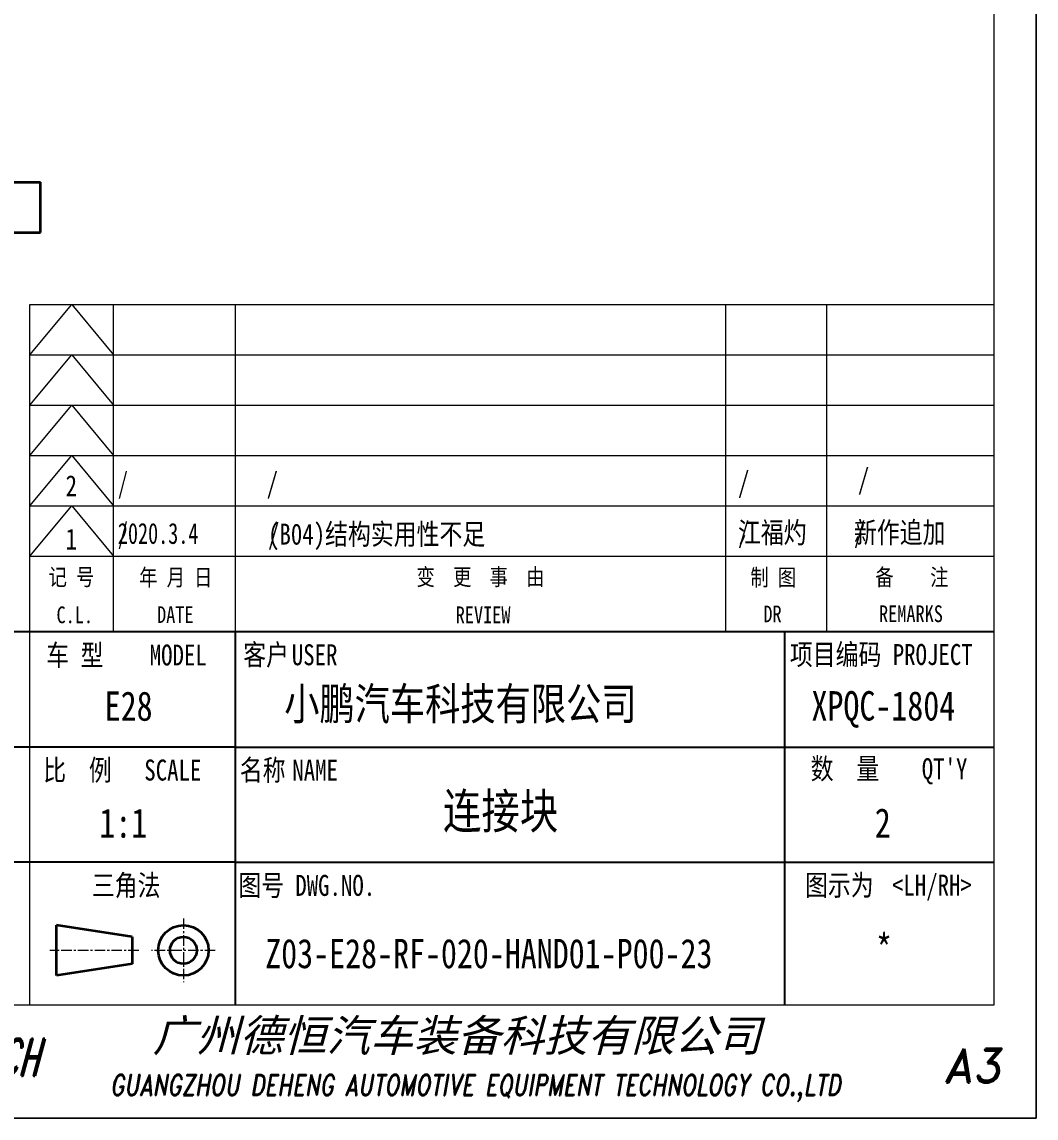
# Model space of a CAD drawing. Header units: millimetres. Extents: x 1333 to 106363, y -60675 to -5704.
# Drawn here: x 12021.1 to 12142, y -60521.2 to -60390.5 of the extents above; entities that cross this region are included whole.
import ezdxf
from ezdxf.enums import TextEntityAlignment as Align

# ---------------------------------------------------------------- set-up
doc = ezdxf.new("R2010")
doc.units = ezdxf.units.MM
doc.header["$LTSCALE"] = 0.5
doc.linetypes.add('AM_ISO08W050x2', pattern=[9, 6, -0.75, 1.5, -0.75])
doc.linetypes.add('CENTER', pattern=[2, 1.25, -0.25, 0.25, -0.25])
for name, color, linetype, lineweight in [('中心线', 2, 'AM_ISO08W050x2', 18), ('图框', 7, 'Continuous', 18), ('粗实线', 7, 'Continuous', 35)]:
    doc.layers.add(name, color=color, linetype=linetype, lineweight=lineweight)
for name, color, linetype in [('图号', 7, 'Continuous'), ('图名', 7, 'Continuous'), ('图框文字', 7, 'Continuous'), ('数量', 7, 'Continuous'), ('车型', 7, 'Continuous')]:
    doc.layers.add(name, color=color, linetype=linetype)
doc.layers.add('打印', color=7, linetype='Continuous', lineweight=15, plot=False)
doc.layers.add('打印-禁用', color=7, linetype='Continuous', lineweight=15, plot=False)
doc.styles.add('STYLE1', font='')
doc.styles.add('国标', font='simfang.ttf', dxfattribs={"width": 0.8})
doc.styles.add('标题字', font='romand.shx', dxfattribs={"oblique": 10, "bigfont": 'bigfont.shx'})
doc.styles.get('STYLE1').set_extended_font_data('SimSun')

# ---------------------------------------------------------------- blocks, each defined once
blk = doc.blocks.new('GZDEH零件A3图框V01版')
at = {"layer": '中心线', "color": 1, "linetype": 'CENTER', "lineweight": 5, "ltscale": 2}
for p, q in [((3175.82, -1822.66), (3175.82, -1830.26)), ((3170.49, -1826.46), (3159.89, -1826.46)), ((3179.62, -1826.46), (3172.02, -1826.46))]:
    blk.add_line(p, q, dxfattribs=at)
at = {"layer": '图框', "linetype": 'Continuous'}
for p, q in [((3272.49, -1832.96), (3272.49, -1554.46)), ((3157.49, -1749.46), (3272.49, -1749.46)), ((3157.49, -1832.96), (3157.49, -1749.46)), ((2882.49, -1832.96), (3272.49, -1832.96))]:
    blk.add_line(p, q, dxfattribs=at)
at = {"layer": '图框', "color": 9}
for p, q in [((3157.49, -1755.46), (3162.49, -1749.46)), ((3162.49, -1749.46), (3167.49, -1755.46)), ((3167.49, -1788.46), (3167.49, -1749.46)), ((3240.49, -1788.46), (3240.49, -1749.46)), ((3252.49, -1749.46), (3252.49, -1788.46)), ((3157.49, -1755.46), (3272.49, -1755.46)), ((3157.49, -1761.46), (3162.49, -1755.46)), ((3162.49, -1755.46), (3167.49, -1761.46)), ((3157.49, -1761.46), (3272.49, -1761.46)), ((3157.49, -1767.46), (3162.49, -1761.46)), ((3162.49, -1761.46), (3167.49, -1767.46)), ((3157.49, -1767.46), (3272.49, -1767.46)), ((3157.49, -1773.46), (3162.49, -1767.46)), ((3162.49, -1767.46), (3167.49, -1773.46)), ((3157.49, -1773.46), (3272.49, -1773.46)), ((3157.49, -1779.46), (3162.49, -1773.46)), ((3162.49, -1773.46), (3167.49, -1779.46)), ((3157.49, -1779.46), (3272.49, -1779.46))]:
    blk.add_line(p, q, dxfattribs=at)
at = {"layer": '图框', "color": 9, "linetype": 'Continuous'}
blk.add_line((3181.99, -1749.46), (3181.99, -1832.96), dxfattribs=at)
at = {"layer": '图框', "color": 2, "linetype": 'ByBlock', "lineweight": 35}
for p, q in [((3169.69, -1824.86), (3160.69, -1823.46)), ((3160.69, -1829.46), (3160.69, -1823.46)), ((3169.69, -1824.86), (3169.69, -1828.06)), ((3169.69, -1828.06), (3160.69, -1829.46))]:
    blk.add_line(p, q, dxfattribs=at)
for radius in [3, 1.6]:
    blk.add_circle((3175.82, -1826.46), radius, dxfattribs=at)
at = {"layer": '图框文字', "color": 7}
blk.add_line((3272.49, -1788.46), (3092.49, -1788.46), dxfattribs=at)
at = {"layer": '图框文字', "color": 9}
for p, q in [((3272.49, -1788.46), (3092.49, -1788.46)), ((3181.99, -1788.46), (3181.99, -1832.96)), ((3247.49, -1788.46), (3247.49, -1832.96)), ((3181.99, -1802.21), (3092.49, -1802.21)), ((3181.99, -1802.21), (3272.49, -1802.21)), ((3181.99, -1815.96), (3092.49, -1815.96)), ((3181.99, -1815.96), (3272.49, -1815.96))]:
    blk.add_line(p, q, dxfattribs=at)
at = {"layer": '打印-禁用', "linetype": 'Continuous'}
for p, q in [((3277.49, -1846.46), (3277.49, -1549.46)), ((2857.49, -1846.46), (3277.49, -1846.46))]:
    blk.add_line(p, q, dxfattribs=at)
at = {"layer": '图框', "color": 9, "style": '国标', "width": 0.8}
for s, p in [('记 号', (3162.47, -1782.94)), ('年 月 日', (3174.9, -1782.98)), ('变  更  事  由', (3211.24, -1782.93)), ('C.L.', (3162.86, -1787.45)), ('DATE', (3174.85, -1787.42)), ('REVIEW', (3211.55, -1787.45))]:
    blk.add_text(s, height=2, dxfattribs=at).set_placement(p, align=Align.CENTER)
for s, p in [('制 图', (3246.15, -1781.95)), ('备    注', (3262.68, -1781.92)), ('DR', (3246.06, -1786.34)), ('REMARKS', (3262.57, -1786.32))]:
    blk.add_text(s, height=2, dxfattribs=at).set_placement(p, align=Align.MIDDLE)
at = {"layer": '图框文字', "color": 9, "style": '国标', "width": 0.8}
for s, p in [('车 型', (3162.87, -1791.2)), ('MODEL', (3175.2, -1791.24))]:
    blk.add_text(s, height=2.5, dxfattribs=at).set_placement(p, align=Align.MIDDLE)
for s, p in [('客户', (3185.68, -1792.46)), ('USER', (3191.46, -1792.46))]:
    blk.add_text(s, height=2.5, dxfattribs=at).set_placement(p, align=Align.CENTER)
for s, p in [('项目编码 PROJECT', (3248.13, -1792.43)), ('比  例\u3000', (3159.1, -1806.21)), ('SCALE', (3171.15, -1806.21)), ('名称\u3000', (3182.54, -1806.21)), ('NAME', (3188.8, -1806.21)), ('数  量', (3250.61, -1806.05)), ("QT'Y ", (3263.86, -1806.05)), ('三角法', (3164.9, -1819.96)), ('图号', (3182.36, -1819.96)), ('DWG.NO.', (3189.16, -1819.96)), ('图示为', (3249.94, -1819.93)), ('<LH/RH>', (3260.31, -1819.93))]:
    blk.add_text(s, height=2.5, dxfattribs=at).set_placement(p)
at = {"layer": '图框文字', "color": 7, "lineweight": -3, "style": 'STYLE1', "oblique": 15}
blk.add_text('广州德恒汽车装备科技有限公司', height=3.8, dxfattribs=at).set_placement((3172.16, -1838.51))
at = {"layer": '图框文字', "color": 7, "style": '标题字'}
for s, height, oblique, width, p in [('DEH-TECH', 4.4, 15, 0.6, (3149.16, -1839.21)), ('GUANGZHOU DEHENG AUTOMOTIVE EQUIPMENT TECHNOLOGY CO.,LTD ', 2.5, 10, 0.75, (3211.26, -1842.9))]:
    blk.add_text(s, height=height, dxfattribs=dict(at, oblique=oblique, width=width)).set_placement(p, align=Align.MIDDLE)
at = {"layer": '图框文字', "color": 7, "style": '标题字', "oblique": 10}
blk.add_text('A3', height=4, dxfattribs=at).set_placement((3269.91, -1840.2), align=Align.MIDDLE)
blk = doc.blocks.new('DEH A3')
at = {"layer": '图框'}
blk.add_blockref('GZDEH零件A3图框V01版', (-2857.49, 1846.46), dxfattribs=at)

msp = doc.modelspace()

# ---------------------------------------------------------------- linework, layer by layer
at = {"layer": '打印'}
msp.add_lwpolyline([(11722.04, -60224.184), (12142.04, -60224.184), (12142.04, -60521.184), (11722.04, -60521.184)], close=True, dxfattribs=at)
at = {"layer": '粗实线', "color": 7, "lineweight": 35}
for p, q in [((11942.288, -60409.563), (12023.332, -60409.563)), ((11942.288, -60415.563), (12023.332, -60415.563))]:
    msp.add_line(p, q, dxfattribs=at)
at = {"layer": '粗实线', "color": 7, "lineweight": 35, "ltscale": 0.15}
msp.add_line((12023.332, -60415.563), (12023.332, -60409.563), dxfattribs=at)

# ---------------------------------------------------------------- block references
at = {"layer": '图框'}
msp.add_blockref('DEH A3', (11722.04, -60521.184), dxfattribs=at)

# ---------------------------------------------------------------- texts
at = {"layer": '图号', "color": 3, "style": '国标', "width": 0.8}
msp.add_text('Z03-E28-RF-020-HAND01-P00-23', height=3.5, dxfattribs=at).set_placement((12050.12, -60503.311))
at = {"layer": '图名', "color": 3, "style": '国标', "width": 0.8}
msp.add_text('连接块', height=4.2, dxfattribs=at).set_placement((12078.192, -60486.67), align=Align.CENTER)
at = {"layer": '图框文字', "color": 3, "style": '国标'}
for s, height, width, p in [('2', 2.5, 0.8, (12026.318, -60447.028)), ('/', 2.5, 0.705904, (12032.55, -60446.712)), ('/', 2.5, 0.8, (12050.286, -60446.712)), ('/', 2.5, 0.8, (12106.491, -60446.613)), ('/', 2.5, 0.8, (12120.786, -60446.242)), ('江福灼', 2.5, 0.8, (12106.491, -60452.613)), ('新作追加', 2.5, 0.8, (12120.322, -60452.602)), ('1', 2.5, 0.8, (12026.307, -60453.388)), ('1', 2.5, 0.8, (12026.307, -60453.388)), ('1', 2.5, 0.8, (12026.307, -60453.388)), ('/', 2.5, 0.705904, (12032.55, -60452.712)), ('/', 2.5, 0.705904, (12032.55, -60452.712)), ('2020.3.4', 2.5, 0.705904, (12032.55, -60452.712)), ('/', 2.5, 0.8, (12050.458, -60452.797)), ('/', 2.5, 0.8, (12050.458, -60452.797)), ('(B04)结构实用性不足', 2.5, 0.8, (12050.458, -60452.797)), ('/', 2.5, 0.8, (12106.491, -60452.613)), ('/', 2.5, 0.8, (12106.491, -60452.613)), ('/', 2.5, 0.8, (12120.322, -60452.602)), ('/', 2.5, 0.8, (12120.322, -60452.602)), ('小鹏汽车科技有限公司', 3.85, 0.8, (12052.385, -60473.703)), ('XPQC-1804', 3.5, 0.8, (12115.257, -60473.774)), ('1:1', 3.5, 0.8, (12030.341, -60487.751))]:
    msp.add_text(s, height=height, dxfattribs=dict(at, width=width)).set_placement(p)
at = {"layer": '图框文字', "color": 3, "style": '国标', "width": 0.8}
msp.add_text('*', height=3.5, dxfattribs=at).set_placement((12123.912, -60502.768), align=Align.CENTER)
at = {"layer": '数量', "color": 3, "style": '国标', "width": 0.8}
msp.add_text('2', height=3.5, dxfattribs=at).set_placement((12123.758, -60487.736), align=Align.CENTER)
at = {"layer": '车型', "color": 3, "style": '国标', "width": 0.8}
msp.add_text('E28', height=3.5, dxfattribs=at).set_placement((12033.835, -60473.803), align=Align.CENTER)

doc.saveas('drawing.dxf')
